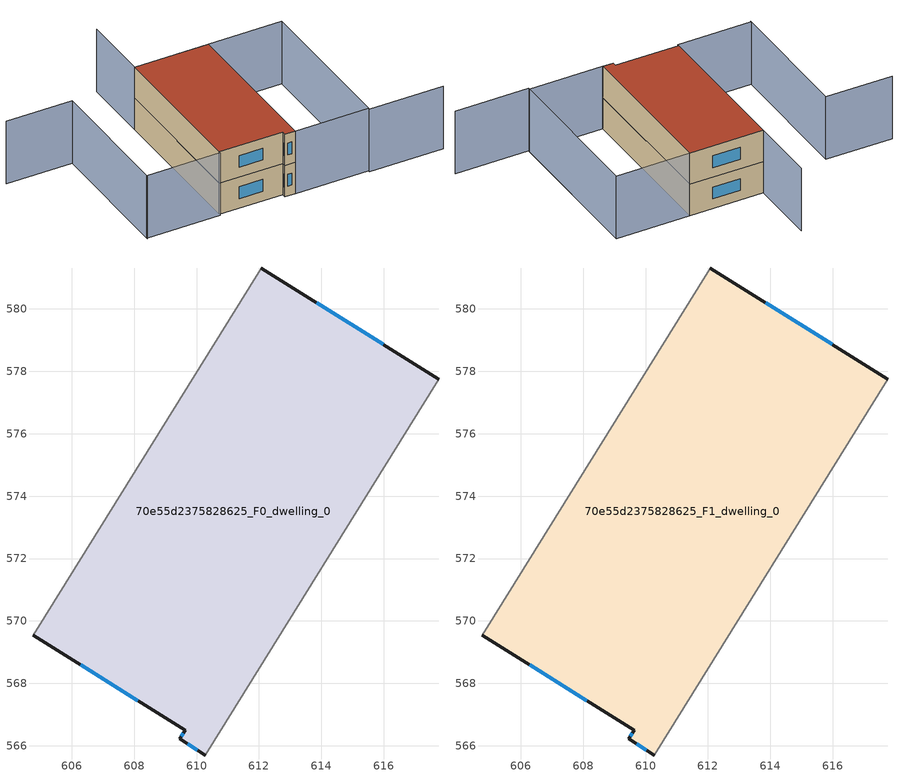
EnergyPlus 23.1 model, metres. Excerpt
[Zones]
70e55d2375828625_F0_dwelling_0
 floor ground (EU_floor_Construction): 617.76,577.75 610.28,565.7 609.46,566.21 609.63,566.49 604.77,569.54 612.08,581.31 z0
 wall outside (EU_wall_Construction): 617.76,577.75 612.08,581.31 / 604.77,569.54 609.63,566.49 609.46,566.21 610.28,565.7 z0:3
 wall adiabatic (EU_wall_Construction): 612.08,581.31 604.77,569.54 / 610.28,565.7 617.76,577.75 z0:3
 window (EU_Window_Construction): 615.99,578.86 613.85,580.2 / 609.72,566.05 610.02,565.86 / 609.58,566.4 609.51,566.3 / 606.28,568.59 608.12,567.44 z0.93:2.07
70e55d2375828625_F1_dwelling_0
 floor to 70e55d2375828625_F0_dwelling_0 (EU_floor_Construction): 617.76,577.75 610.28,565.7 609.46,566.21 609.63,566.49 604.77,569.54 612.08,581.31 z3
 wall outside (EU_wall_Construction): 617.76,577.75 612.08,581.31 / 604.77,569.54 609.63,566.49 609.46,566.21 610.28,565.7 z3:6
 wall adiabatic (EU_wall_Construction): 612.08,581.31 604.77,569.54 / 610.28,565.7 617.76,577.75 z3:6
 window (EU_Window_Construction): 615.99,578.86 613.85,580.2 / 609.72,566.05 610.02,565.86 / 609.58,566.4 609.51,566.3 / 606.28,568.59 608.12,567.44 z3.93:5.07
 roof outside (EU_roof_Construction): 610.28,565.7 617.76,577.75 612.08,581.31 604.77,569.54 609.63,566.49 609.46,566.21 z6
shading: 615.35,586.58 604.69,569.4 / 604.69,569.4 598.99,572.94 / 600.33,586.52 605.45,583.34 / 605.45,583.34 598.96,572.89 / 621.6,558.51 615.9,562.05 / 615.9,562.05 623.44,574.19 / 623.46,574.22 615.96,562.14 / 615.96,562.14 610.26,565.68 / 610.26,565.68 617.76,577.75 / 617.76,577.75 623.46,574.22 z0:6
[Building]
EU S2 Campaign: North Axis=0; Terrain=City; Solar Distribution=FullExterior
[Site:Location]
Montreal-Trudeau.Intl.AP: Latitude=45.4667; Longitude=-73.75; Time Zone=-5; Elevation=36
[SizingPeriod:WeatherFileDays]
AnnualSizingPeriod: Begin Month=1; Begin Day of Month=1; End Month=12; End Day of Month=31; Day of Week for Start Day=Monday; Use Weather File Daylight Saving Period=No; Use Weather File Rain and Snow Indicators=No
[MATERIAL]
EU_InternalMass_Material: Roughness=MediumRough; Thickness=0.1; Conductivity=1; Density=1800; Specific Heat=900; Thermal Absorptance=0.9; Solar Absorptance=0.7; Visible Absorptance=0.7
[MATERIAL:NOMASS] Roughness=MediumRough; Thermal Absorptance=0.9; Solar Absorptance=0.7; Visible Absorptance=0.7
Name | Thermal Resistance
EU_wall_NoMass; EU_floor_NoMass | 1.51479
EU_roof_NoMass | 2.84114
[WINDOWMATERIAL:SIMPLEGLAZINGSYSTEM]
EU_Window_SimpleGlazing: UFactor=3.53504; Solar Heat Gain Coefficient=0.8; Visible Transmittance=0.8
[CONSTRUCTION]
EU_wall_Construction: EU_wall_NoMass
EU_roof_Construction: EU_roof_NoMass
EU_floor_Construction: EU_floor_NoMass
EU_Window_Construction: EU_Window_SimpleGlazing
EU_InternalMass_Construction: EU_InternalMass_Material
[ZONE] Type=1; Multiplier=1; Ceiling Height=autocalculate; Floor Area=autocalculate; Part of Total Floor Area=Yes
Name | Volume
70e55d2375828625_F0_dwelling_0 | 279.719
70e55d2375828625_F1_dwelling_0 | 279.721
[INTERNALMASS] Construction=EU_InternalMass_Construction; Surface Area=93.2403
Name | Zone or ZoneList
70e55d2375828625_F0_dwelling_0_EU_InternalMass | 70e55d2375828625_F0_dwelling_0
70e55d2375828625_F1_dwelling_0_EU_InternalMass | 70e55d2375828625_F1_dwelling_0
[OTHEREQUIPMENT] Fuel Type=Electricity; Design Level Calculation Method=Watts/Area; Power per Zone Floor Area=1; Fraction Latent=0; Fraction Radiant=0; Fraction Lost=0; Carbon Dioxide Generation Rate=0; EndUse Subcategory=EU_Step8_InternalGains
Name | Zone or ZoneList or Space or SpaceList | Schedule
EU_Step8_InternalGain_70e55d2375828625_F0_dwelling_0_f000 | 70e55d2375828625_F0_dwelling_0 | EU_Step8_GainSchedule_70e55d2375828625_F0_dwelling_0_f000
EU_Step8_InternalGain_70e55d2375828625_F1_dwelling_0_f000 | 70e55d2375828625_F1_dwelling_0 | EU_Step8_GainSchedule_70e55d2375828625_F1_dwelling_0_f000
[ZONEVENTILATION:DESIGNFLOWRATE] Schedule=EU_AlwaysOn; Design Flow Rate Calculation Method=AirChanges/Hour; Air Changes per Hour=0.775154; Ventilation Type=Natural; Fan Pressure Rise=0; Fan Total Efficiency=1; Constant Term Coefficient=1; Temperature Term Coefficient=0; Velocity Term Coefficient=0; Velocity Squared Term Coefficient=0; Minimum Indoor Temperature=-100; Maximum Indoor Temperature=100; Delta Temperature=-100; Minimum Outdoor Temperature=-100; Maximum Outdoor Temperature=100; Maximum Wind Speed=40
Name | Zone or ZoneList or Space or SpaceList
EU_ConstantAir_70e55d2375828625_F0_dwelling_0 | 70e55d2375828625_F0_dwelling_0
EU_ConstantAir_70e55d2375828625_F1_dwelling_0 | 70e55d2375828625_F1_dwelling_0
[HVACTEMPLATE:THERMOSTAT] Constant Heating Setpoint=20; Constant Cooling Setpoint=50
EU_HeatOnly_70e55d2375828625_F0_dwelling_0; EU_HeatOnly_70e55d2375828625_F1_dwelling_0
[HVACTEMPLATE:ZONE:IDEALLOADSAIRSYSTEM] System Availability Schedule=EU_AlwaysOn; Maximum Heating Supply Air Temperature=50; Minimum Cooling Supply Air Temperature=13; Maximum Heating Supply Air Humidity Ratio=0.0156; Minimum Cooling Supply Air Humidity Ratio=0.0077; Heating Limit=NoLimit; Cooling Limit=NoLimit; Heating Availability Schedule=EU_AlwaysOn; Cooling Availability Schedule=EU_CoolingOff; Dehumidification Control Type=ConstantSensibleHeatRatio; Cooling Sensible Heat Ratio=0.7; Dehumidification Setpoint=60; Humidification Control Type=None; Humidification Setpoint=30; Outdoor Air Method=None; Outdoor Air Flow Rate per Person=0.00944; Outdoor Air Flow Rate per Zone Floor Area=0; Outdoor Air Flow Rate per Zone=0; Demand Controlled Ventilation Type=None; Outdoor Air Economizer Type=NoEconomizer; Heat Recovery Type=None; Sensible Heat Recovery Effectiveness=0.7; Latent Heat Recovery Effectiveness=0.65
Name | Template Thermostat
70e55d2375828625_F0_dwelling_0 | EU_HeatOnly_70e55d2375828625_F0_dwelling_0
70e55d2375828625_F1_dwelling_0 | EU_HeatOnly_70e55d2375828625_F1_dwelling_0
[SIZING:ZONE] Zone Cooling Design Supply Air Temperature Input Method=SupplyAirTemperature; Zone Cooling Design Supply Air Temperature=13; Zone Heating Design Supply Air Temperature Input Method=SupplyAirTemperature; Zone Heating Design Supply Air Temperature=50; Zone Cooling Design Supply Air Humidity Ratio=0.008; Zone Heating Design Supply Air Humidity Ratio=0.008; Cooling Design Air Flow Method=DesignDay; Cooling Design Air Flow Rate=0; Cooling Minimum Air Flow per Zone Floor Area=0.000762; Cooling Minimum Air Flow=0; Cooling Minimum Air Flow Fraction=0.2; Heating Design Air Flow Method=DesignDay; Heating Design Air Flow Rate=0; Heating Maximum Air Flow per Zone Floor Area=0.002032; Heating Maximum Air Flow=0.141576; Heating Maximum Air Flow Fraction=0.3; Account for Dedicated Outdoor Air System=No; Dedicated Outdoor Air System Control Strategy=NeutralSupplyAir; Dedicated Outdoor Air Low Setpoint Temperature for Design=autosize; Dedicated Outdoor Air High Setpoint Temperature for Design=autosize; Zone Load Sizing Method=Sensible Load Only No Latent Load; Zone Latent Cooling Design Supply Air Humidity Ratio Input Method=HumidityRatioDifference; Zone Cooling Design Supply Air Humidity Ratio Difference=0.005; Zone Latent Heating Design Supply Air Humidity Ratio Input Method=HumidityRatioDifference; Zone Humidification Design Supply Air Humidity Ratio Difference=0.005
70e55d2375828625_F0_dwelling_0; 70e55d2375828625_F1_dwelling_0
[SCHEDULE:CONSTANT]
Name | Hourly Value
EU_AlwaysOn | 1
EU_CoolingOff | 0
[SCHEDULE:FILE] Column Number=1; Rows to Skip at Top=0; Number of Hours of Data=8760; Column Separator=Comma; Interpolate to Timestep=No; Minutes per Item=60; Adjust Schedule for Daylight Savings=Yes
Name | File
EU_Step8_GainSchedule_70e55d2375828625_F0_dwelling_0_f000 | ../../schedules/70e55d2375828625/70e55d2375828625_F0_dwelling_0_f000_gain.csv
EU_Step8_GainSchedule_70e55d2375828625_F1_dwelling_0_f000 | ../../schedules/70e55d2375828625/70e55d2375828625_F1_dwelling_0_f000_gain.csv
